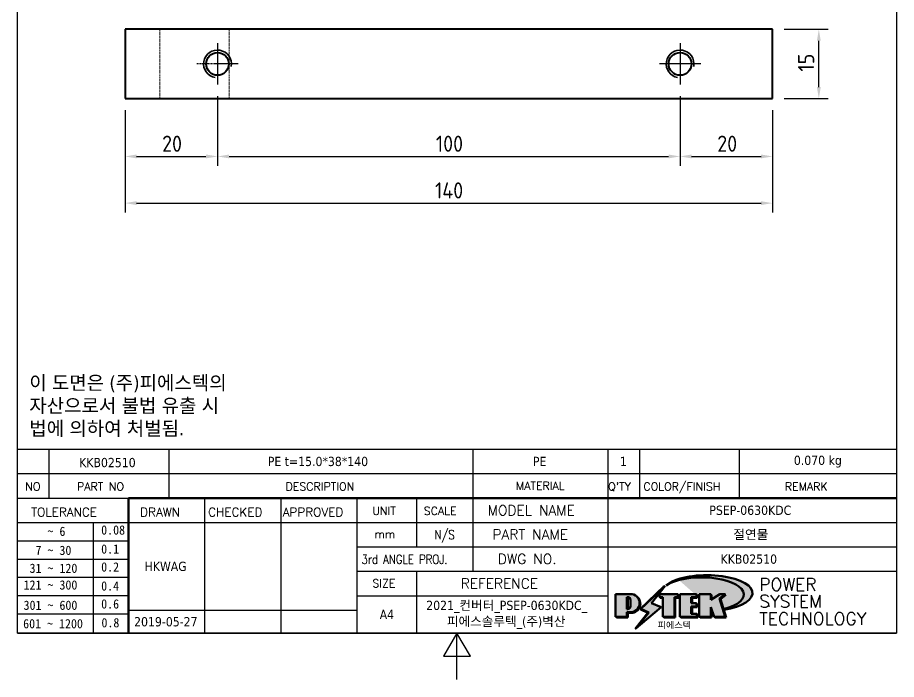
# Model space of a CAD drawing. Header units: millimetres. Extents: x 0 to 210, y 0 to 297.
# Drawn here: x 10 to 200, y 0 to 143.1 of the extents above; entities that cross this region are included whole.
import ezdxf
from ezdxf.enums import TextEntityAlignment as Align

# ---------------------------------------------------------------- set-up
doc = ezdxf.new("R2010")
doc.units = ezdxf.units.MM
doc.linetypes.add('CHAIN', pattern=[0.7087, 0.4724, -0.0591, 0.1181, -0.0591])
doc.linetypes.add('DASHED', pattern=[0.2067, 0.1654, -0.0413])
doc.layers.get('0').update_dxf_attribs({"color": 3, "lineweight": 25, "true_color": 0x00ff00})
for name, color, linetype, lineweight, true_color in [('가려진 것(ISO)', 2, 'DASHED', 18, 0xffff00), ('가시적인 것(ISO)', 3, 'Continuous', 40, 0x00ff00), ('가시적인 좁은 것(ISO)', 3, 'Continuous', 35, 0x00ff00), ('기호(ISO)', 5, 'Continuous', 25, 0x0000ff), ('제목(ISO)', 5, 'Continuous', 50, 0x0000ff), ('중심 표식(ISO)', 1, 'Continuous', 25, 0xff0000), ('치수(ISO)', 2, 'Continuous', 25, 0xffff00)]:
    doc.layers.add(name, color=color, linetype=linetype, lineweight=lineweight, true_color=true_color)
doc.layers.add('경계(ISO)', color=7, linetype='Continuous', lineweight=25)
doc.layers.add('해치(ISO)', color=7, linetype='Continuous', lineweight=18)
doc.styles.add('HAN_291', font='')
doc.styles.add('HAN_370', font='', dxfattribs={"width": 2})
doc.styles.add('RC_284', font='ROMANC.shx')
doc.styles.add('RC_287', font='ROMANC.shx')
doc.styles.add('RC_292', font='ROMANC.shx')
doc.styles.add('ROMANT_294', font='romant.shx')
doc.styles.add('문자 텍스트_PSTEK_POSCO', font='isocp.shx')
doc.styles.add('치수 텍스트_PSTEK_POSCO', font='isocp.shx')
doc.styles.add('텍스트 스타일198', font='tahoma.ttf')
doc.styles.add('텍스트 스타일333', font='ROMANC.shx', dxfattribs={"width": 0.800000011920929})
doc.styles.get('HAN_291').set_extended_font_data('GulimChe')
doc.styles.get('HAN_370').set_extended_font_data('GulimChe')
doc.dimstyles.new('치수_PSTEK_POSCO', dxfattribs={"dimtxt": 3.5, "dimasz": 2.5, "dimexe": 2, "dimexo": 2.5, "dimgap": 1, "dimtad": 1, "dimrnd": 1e-08, "dimdsep": 46, "dimtxsty": '치수 텍스트_PSTEK_POSCO', "dimcen": 0.09, "dimdle": 10, "dimclrd": 7, "dimclre": 7, "dimclrt": 2, "dimadec": 1, "dimazin": 2, "dimtfac": 1, "dimtmove": 0, "dimatfit": 3, "dimfxl": 1, "dimtolj": 1, "dimlwd": -1, "dimlwe": -1, "dimarcsym": 0})

# ---------------------------------------------------------------- blocks, each defined once
blk = doc.blocks.new('경계 Default Border')
at = {"layer": '경계(ISO)', "flags": 128}
for points in [[(10, 10), (10, 287.0000076293945), (200, 287.0000076293945), (200, 10), (10, 10)], [(105, 0), (105, 10), (102.1132469177246, 5), (107.8867530822754, 5), (105, 10)]]:
    blk.add_lwpolyline(points, dxfattribs=at)
blk = doc.blocks.new('제목 블록 PSTEK')
at = {"true_color": 0x848484}
for points in [[(317.2195697678507, 17.0593801673321), (322.0326348870767, 21.62682475217465), (322.2781991042243, 21.94392121864296), (317.0471853425802, 16.97985676345368), (318.7512090904202, 16.1899260703855), (316.0018030350395, 12.71868385740789), (316.3356552234328, 13.00206718743325), (318.9235935156908, 16.2694494742633)], [(321.9846681452406, 19.60711530335299), (321.4042753185749, 19.60711530335299), (321.4042753185749, 19.45905590879572), (321.9846681452406, 19.45905590879572)], [(324.6615819988275, 19.45905590879572), (325.4196460989604, 19.45905590879572), (325.4196460989604, 20.11051724484596), (325.2419748254881, 20.11051724484596), (325.2419748254881, 19.60711530335299), (324.4839107253602, 19.60711530335299), (324.4839107253602, 15.3430047401139), (322.1623394187076, 15.3430047401139), (322.1623394187076, 15.19494534555726), (324.6615819988275, 15.19494534555726)], [(328.2914414389548, 19.45905590879572), (329.4054050004294, 19.45905590879572), (329.4054050004294, 20.11051724484596), (329.2277337269622, 20.11051724484596), (329.2277337269622, 19.60711530335299), (328.1137701654877, 19.60711530335299), (328.1137701654877, 18.25543873810179), (328.2914414389548, 18.25543873810179)], [(332.5088862584528, 20.1105172448466), (332.3312149849806, 20.1105172448466), (332.3312149849806, 18.99741471888368), (332.5088862584528, 19.11081371413894)], [(335.6156307331414, 20.11051724484596), (335.2535118015555, 20.11051724484596), (334.2514536401189, 19.30614745124769), (335.4855464857051, 15.3430047401139), (333.1954852176545, 15.3430047401139), (333.2478643833523, 15.19494534555726), (335.6632177591723, 15.19494534555726), (334.4291249135862, 19.15808805669106)], [(328.2914414389548, 17.41554667867274), (329.4054050004294, 17.41554667867274), (329.4054050004294, 18.10737934354514), (329.2277337269622, 18.10737934354514), (329.2277337269622, 17.56360607323003), (328.1137701654877, 17.56360607323003), (328.1137701654877, 15.9944660761648), (328.2914414389548, 15.9944660761648)], [(332.5088862584528, 16.92964231796647), (332.3312149849806, 17.43186301645164), (332.3312149849806, 15.3430047401139), (330.0369607660135, 15.3430047401139), (330.0369607660135, 15.19494534555726), (332.5088862584528, 15.19494534555726)], [(329.5356972676428, 15.8464066816075), (329.3580259941756, 15.8464066816075), (329.3580259941756, 15.3430047401139), (325.8342124037171, 15.3430047401139), (325.8342124037171, 15.19494534555726), (329.5356972676428, 15.19494534555726)]]:
    blk.add_hatch(color=252, dxfattribs=at).paths.add_polyline_path(points)
at = {"true_color": 0x0000ff}
blk.add_hatch(color=5, dxfattribs=at).paths.add_polyline_path([(321.6183518841322, 17.4193704504104), (319.5281351041078, 18.24969419629727), (322.4505835294948, 22.02344462252142), (317.2195697678507, 17.0593801673321), (318.9235935156908, 16.2694494742633), (316.1741874603099, 12.79820726128571)])
at = {"true_color": 0xff0000}
h = blk.add_hatch(color=1, dxfattribs=at)
edge = h.paths.add_edge_path(flags=0)
edge.add_line((314.2242174273352, 19.60711530335299), (314.2242174273352, 17.00126995915134))
edge.add_line((314.2242174273352, 17.00126995915134), (314.3485873187598, 17.00126995915134))
edge.add_arc((314.3485873187598, 17.6527312952023), 0.6514613360509371, 270, 360)
edge.add_line((315.0000486548106, 17.6527312952023), (315.0000486548106, 18.95565396730211))
edge.add_arc((314.3485873187598, 18.95565396730212), 0.6514613360508712, 0, 90)
edge.add_line((314.3485873187598, 19.60711530335299), (314.2242174273352, 19.60711530335299))
edge = h.paths.add_edge_path()
edge.add_arc((314.9847713324306, 18.28938669179658), 1.969189947606664, 269.9999999999959, 450)
edge.add_line((314.9847713324306, 20.25857663940318), (311.7664314776902, 20.25857663940324))
edge.add_line((311.7664314776902, 20.25857663940324), (311.7664314776902, 15.3430047401139))
edge.add_line((311.7664314776902, 15.3430047401139), (314.2242174273352, 15.3430047401139))
edge.add_line((314.2242174273352, 15.3430047401139), (314.2242174273352, 16.32019674418991))
edge.add_line((314.2242174273352, 16.32019674418991), (314.9847713324307, 16.32019674418991))
at = {"true_color": 0x848484}
h = blk.add_hatch(color=252, dxfattribs=at)
edge = h.paths.add_edge_path()
edge.add_arc((314.9847713324309, 18.28938669179657), 1.969189947606666, 270, 406.8278729790604)
edge.add_arc((315.1624426058984, 18.1413272972396), 1.969189947606962, -90, 53.560984836317004, ccw=False)
edge.add_line((315.1624426058984, 16.17213734963263), (314.4018887008024, 16.17213734963263))
edge.add_line((314.4018887008024, 16.17213734963263), (314.4018887008024, 15.19494534555726))
edge.add_line((314.4018887008024, 15.19494534555726), (311.9441027511573, 15.19494534555726))
edge.add_line((311.9441027511573, 15.19494534555726), (311.9441027511573, 15.3430047401139))
edge.add_line((311.9441027511573, 15.3430047401139), (314.2242174273352, 15.3430047401139))
edge.add_line((314.2242174273352, 15.3430047401139), (314.2242174273352, 16.32019674418991))
edge.add_line((314.2242174273352, 16.32019674418991), (314.9847713324309, 16.32019674418991))
h = blk.add_hatch(color=252, dxfattribs=at)
edge = h.paths.add_edge_path()
edge.add_line((314.4018887008024, 19.45905590879572), (314.5262585922315, 19.45905590879572))
edge.add_arc((314.5262585922314, 18.80759457274939), 0.6514613360463194, 60.4189348879147, 90.00000000000318, ccw=False)
edge.add_arc((314.3485873187602, 18.95565396730057), 0.6514613360524251, 39.96992292766206, 90.00000000009999)
edge.add_line((314.3485873187591, 19.60711530335307), (314.2242174273352, 19.60711530335298))
edge.add_line((314.2242174273352, 19.60711530335299), (314.2242174273352, 17.00126995915134))
edge.add_line((314.2242174273352, 17.00126995915134), (314.3485873187591, 17.00126995915134))
edge.add_arc((314.3485873187568, 17.652731295233), 0.6514613360816299, 270.0000000002, 274.6930825552478)
edge.add_line((314.4018887008024, 17.0034541317032), (314.4018887008024, 19.45905590879572))
at = {"true_color": 0xff0000}
for points in [[(324.4839107253602, 19.60711530335299), (325.2419748254881, 19.60711530335299), (325.2419748254881, 20.25857663940324), (321.2266040451076, 20.25857663940324), (321.2266040451076, 19.60711530335299), (321.9846681452406, 19.60711530335299), (321.9846681452406, 15.3430047401139), (324.4839107253602, 15.3430047401139)], [(329.2277337269622, 20.25857663940324), (325.65654113025, 20.25857663940324), (325.65654113025, 15.3430047401139), (329.3580259941756, 15.3430047401139), (329.3580259941756, 15.9944660761648), (328.1137701654877, 15.9944660761648), (328.1137701654877, 17.56360607323003), (329.2277337269622, 17.56360607323003), (329.2277337269622, 18.25543873810179), (328.1137701654877, 18.25543873810179), (328.1137701654877, 19.60711530335299), (329.2277337269622, 19.60711530335299)], [(332.3312149849806, 20.25857663940324), (329.8592894925411, 20.25857663940324), (329.8592894925411, 15.3430047401139), (332.3312149849806, 15.3430047401139), (332.3312149849806, 17.4318630164523), (333.0701931098801, 15.3430047401139), (335.4855464857051, 15.3430047401139), (334.2514536401189, 19.30614745124769), (335.4379594596742, 20.25857663940324), (334.3071782107978, 20.25857663940324), (332.3312149849806, 18.99741471888304)]]:
    blk.add_hatch(color=1, dxfattribs=at).paths.add_polyline_path(points)
at = {"layer": '해치(ISO)', "true_color": 0x27d1fc}
h = blk.add_hatch(color=140, dxfattribs=at)
edge = h.paths.add_edge_path()
edge.add_ellipse((330.3660919371412, 20.15576403068321), major_axis=(9.100907360794343, 0), ratio=0.4069904968023172, start_angle=301.3098473703837, end_angle=507.7436900681698)
edge.add_ellipse((331.5340919371412, 20.4634168429492), major_axis=(-9.82350664112931, 0), ratio=0.3942600559756514, start_angle=111.51207141178469, end_angle=334.47025347086895, ccw=False)
edge.add_line((335.1363447531188, 16.8601935978785), (335.0955236905705, 16.99119398620872))
at = {"color": 180, "true_color": 0x3f00ff}
for p, q in [((182.475792979055, 11.79100474011392), (182.4757929790549, 51.56524660363496)), ((182.4757929790549, 51.56524660363496), (372.4757929537551, 51.56524660363496)), ((189.2651435055721, 51.56524660363496), (189.2651435055722, 41.00524660363494)), ((215.2152739891528, 41.00524660363494), (215.2152739891528, 51.56524660363496)), ((280.8758854511282, 51.56524660363496), (280.8758854511282, 41.00524660363494)), ((310.0881549537552, 51.56524660363496), (310.0881549537553, 41.00524660363494)), ((316.9044520275131, 51.56524660363496), (316.9044520275127, 41.00524660363494)), ((338.4566026226726, 51.56524660363496), (338.4566026226727, 41.00524660363494)), ((372.4757929537551, 51.56524660363496), (372.4757929537551, 11.79100474011389)), ((182.475792979055, 46.2852466036349), (372.4757929537551, 46.28524660363492)), ((182.475792979055, 41.00524660363493), (206.451475290024, 41.00524660363493)), ((222.9401812389276, 11.79100474011392), (222.9401812389276, 41.00524660363494)), ((239.4288871878316, 11.79100474011392), (239.4288871878316, 41.00524660363494)), ((255.9175931367356, 11.79100474011392), (255.9175931367356, 41.00524660363494)), ((268.6918866058747, 41.00524660363494), (268.6918866058747, 30.44524660363498)), ((280.8758854511282, 41.00524660363494), (280.8758854511282, 25.16524660363502)), ((310.088154953755, 41.00524660363494), (310.088154953755, 11.79100474011392)), ((182.475792979055, 35.72524660363497), (206.451475290024, 35.72524660363497)), ((198.8621818849491, 12.02524660363491), (198.8621818849491, 35.72524660363497)), ((206.451475290024, 35.72524660363497), (372.4757929537551, 35.72524660363497)), ((182.475792979055, 31.77524660363492), (206.451475290024, 31.77524660363492)), ((255.917593136736, 30.44524660363498), (372.4757929537552, 30.44524660363501)), ((182.475792979055, 27.82524660363487), (206.451475290024, 27.82524660363487)), ((255.9175931367359, 25.16524660363502), (372.4757929537552, 25.165246603635)), ((268.6918866058744, 25.16524660363502), (268.6918866058744, 11.79100474011392)), ((182.475792979055, 23.87524660363505), (206.451475290024, 23.87524660363505)), ((182.475792979055, 19.92524660363478), (206.451475290024, 19.92524660363478)), ((255.9175931367359, 19.88524660363481), (310.0881549537553, 19.88524660363481)), ((182.475792979055, 15.97524660363496), (206.451475290024, 15.97524660363496)), ((206.451475290024, 16.74100474011396), (255.9175931367359, 16.74100474011396)), ((182.475792979055, 11.79100474011392), (372.4757929537551, 11.79100474011389))]:
    blk.add_line(p, q, dxfattribs=at)
at = {"color": 7, "lineweight": 50}
for p, q in [((206.4514752900237, 11.79100474011392), (206.4514752900237, 41.00524660363494)), ((206.451475290024, 41.00524660363494), (372.4757929537551, 41.00524660363496))]:
    blk.add_line(p, q, dxfattribs=at)
at = {"color": 7}
for p, q in [((322.2781991042243, 21.94392121864296), (317.0471853425802, 16.97985676345368)), ((322.4505835294948, 22.02344462252142), (317.2195697678507, 17.0593801673321)), ((317.2195697678507, 17.0593801673321), (322.0326348870767, 21.62682475217465)), ((319.5281351041078, 18.24969419629727), (322.4505835294948, 22.02344462252142)), ((322.0326348870767, 21.62682475217465), (322.2781991042243, 21.94392121864296)), ((311.7664314776902, 20.25900474011391), (311.7664314776902, 15.34300474011391)), ((314.9847713324309, 20.25857663940324), (311.7664314776902, 20.25857663940324)), ((314.9847713324309, 20.25857663940324), (311.7664314776902, 20.25857663940324)), ((311.7664314776902, 20.25857663940324), (311.7664314776902, 15.3430047401139)), ((314.2242174273352, 17.00126995915134), (314.2242174273352, 19.60711530335299)), ((314.2242174273352, 19.60711530335299), (314.3485873187591, 19.60711530335299)), ((314.3485873187591, 19.60711530335299), (314.2242174273352, 19.60711530335299)), ((314.2242174273352, 19.60711530335299), (314.2242174273352, 17.00126995915134)), ((314.2242174273352, 17.00126995915134), (314.2242174273352, 19.60711530335299)), ((314.2242174273352, 19.60711530335299), (314.3485873187591, 19.60711530335299)), ((314.4018887008024, 19.45905590879572), (314.5262585922314, 19.45905590879572)), ((314.4018887008024, 17.0034541317032), (314.4018887008024, 19.45905590879572)), ((325.2419748254881, 20.25857663940324), (321.2266040451076, 20.25857663940324)), ((321.2266040451076, 20.25857663940324), (321.2266040451076, 19.60711530335299)), ((325.2419748254881, 20.25857663940324), (321.2266040451076, 20.25857663940324)), ((321.2266040451076, 20.25857663940324), (321.2266040451076, 19.60711530335299)), ((321.2266040451076, 19.60711530335299), (321.9846681452406, 19.60711530335299)), ((321.2266040451076, 19.60711530335299), (321.9846681452406, 19.60711530335299)), ((321.4042753185749, 19.60711530335299), (321.4042753185749, 19.45905590879572)), ((321.9846681452406, 19.60711530335299), (321.4042753185749, 19.60711530335299)), ((321.4042753185749, 19.45905590879572), (321.9846681452406, 19.45905590879572)), ((321.9846681452406, 19.60711530335299), (321.9846681452406, 15.3430047401139)), ((321.9846681452406, 19.45905590879572), (321.9846681452406, 19.60711530335299)), ((321.9846681452406, 19.60711530335299), (321.9846681452406, 15.3430047401139)), ((324.4839107253602, 19.60711530335299), (325.2419748254881, 19.60711530335299)), ((324.4839107253602, 15.3430047401139), (324.4839107253602, 19.60711530335299)), ((325.2419748254881, 19.60711530335299), (324.4839107253602, 19.60711530335299)), ((324.4839107253602, 19.60711530335299), (324.4839107253602, 15.3430047401139)), ((324.4839107253602, 19.60711530335299), (325.2419748254881, 19.60711530335299)), ((324.4839107253602, 15.3430047401139), (324.4839107253602, 19.60711530335299)), ((324.6615819988275, 19.45905590879572), (325.4196460989604, 19.45905590879572)), ((324.6615819988275, 15.19494534555726), (324.6615819988275, 19.45905590879572)), ((325.2419748254881, 19.60711530335299), (325.2419748254881, 20.25857663940324)), ((325.2419748254881, 19.60711530335299), (325.2419748254881, 20.25857663940324)), ((325.4196460989604, 20.11051724484596), (325.2419748254881, 20.11051724484596)), ((325.2419748254881, 20.11051724484596), (325.2419748254881, 19.60711530335299)), ((325.4196460989604, 19.45905590879572), (325.4196460989604, 20.11051724484596)), ((329.2277337269622, 20.25857663940324), (325.65654113025, 20.25857663940324)), ((325.65654113025, 20.25857663940324), (325.65654113025, 15.3430047401139)), ((325.65654113025, 20.25857663940324), (325.65654113025, 15.3430047401139)), ((329.2277337269622, 20.25857663940324), (325.65654113025, 20.25857663940324)), ((328.1137701654877, 18.25543873810179), (328.1137701654877, 19.60711530335299)), ((328.1137701654877, 19.60711530335299), (329.2277337269622, 19.60711530335299)), ((329.2277337269622, 19.60711530335299), (328.1137701654877, 19.60711530335299)), ((328.1137701654877, 19.60711530335299), (328.1137701654877, 18.25543873810179)), ((328.1137701654877, 18.25543873810179), (328.1137701654877, 19.60711530335299)), ((328.1137701654877, 19.60711530335299), (329.2277337269622, 19.60711530335299)), ((328.2914414389548, 18.25543873810179), (328.2914414389548, 19.45905590879572)), ((328.2914414389548, 19.45905590879572), (329.4054050004294, 19.45905590879572)), ((329.2277337269622, 19.60711530335299), (329.2277337269622, 20.25857663940324)), ((329.2277337269622, 19.60711530335299), (329.2277337269622, 20.25857663940324)), ((329.4054050004294, 20.11051724484596), (329.2277337269622, 20.11051724484596)), ((329.2277337269622, 20.11051724484596), (329.2277337269622, 19.60711530335299)), ((329.4054050004294, 19.45905590879572), (329.4054050004294, 20.11051724484596)), ((332.3312149849806, 20.25857663940324), (329.8592894925411, 20.25857663940324)), ((329.8592894925411, 20.25857663940324), (329.8592894925411, 15.3430047401139)), ((329.8592894925411, 20.25857663940324), (329.8592894925411, 15.3430047401139)), ((332.3312149849806, 20.25857663940324), (329.8592894925411, 20.25857663940324)), ((334.3071782107978, 20.25857663940324), (332.3312149849806, 18.99741471888304)), ((332.3312149849806, 18.99741471888304), (332.3312149849806, 20.25857663940324)), ((334.3071782107978, 20.25857663940324), (332.3312149849806, 18.99741471888304)), ((332.3312149849806, 18.99741471888304), (332.3312149849806, 20.25857663940324)), ((332.5088862584528, 20.1105172448466), (332.3312149849806, 20.1105172448466)), ((332.3312149849806, 20.1105172448466), (332.3312149849806, 18.99741471888368)), ((332.3312149849806, 18.99741471888368), (332.5088862584528, 19.11081371413894)), ((332.5088862584528, 19.11081371413894), (332.5088862584528, 20.1105172448466)), ((334.2514536401189, 19.30614745124769), (335.4379594596742, 20.25857663940324)), ((334.2514536401189, 19.30614745124769), (335.4379594596742, 20.25857663940324)), ((335.2535118015555, 20.11051724484596), (334.2514536401189, 19.30614745124769)), ((335.4855464857051, 15.3430047401139), (334.2514536401189, 19.30614745124769)), ((334.2514536401189, 19.30614745124769), (335.4855464857051, 15.3430047401139)), ((335.4855464857051, 15.3430047401139), (334.2514536401189, 19.30614745124769)), ((335.4379594596742, 20.25857663940324), (334.3071782107978, 20.25857663940324)), ((335.4379594596742, 20.25857663940324), (334.3071782107978, 20.25857663940324)), ((334.4291249135862, 19.15808805669104), (335.6156307331414, 20.11051724484596)), ((335.6632177591723, 15.19494534555726), (334.4291249135862, 19.15808805669104)), ((335.6156307331414, 20.11051724484596), (335.2535118015555, 20.11051724484596)), ((315.0000486548106, 18.95565396730275), (315.0000486548106, 17.65273129520161)), ((315.0000486548106, 18.95565396730275), (315.0000486548106, 17.65273129520161)), ((316.1741874603099, 12.79820726128571), (321.6183518841322, 17.4193704504104)), ((321.6183518841322, 17.4193704504104), (319.5281351041078, 18.24969419629727)), ((329.2277337269622, 18.25543873810179), (328.1137701654877, 18.25543873810179)), ((328.1137701654877, 18.25543873810179), (328.2914414389548, 18.25543873810179)), ((329.2277337269622, 18.25543873810179), (328.1137701654877, 18.25543873810179)), ((328.1137701654877, 17.56360607323003), (329.2277337269622, 17.56360607323003)), ((328.1137701654877, 15.9944660761648), (328.1137701654877, 17.56360607323003)), ((329.2277337269622, 17.56360607323003), (328.1137701654877, 17.56360607323003)), ((328.1137701654877, 17.56360607323003), (328.1137701654877, 15.9944660761648)), ((328.1137701654877, 17.56360607323003), (329.2277337269622, 17.56360607323003)), ((328.1137701654877, 15.9944660761648), (328.1137701654877, 17.56360607323003)), ((328.2914414389548, 15.9944660761648), (328.2914414389548, 17.41554667867274)), ((328.2914414389548, 17.41554667867274), (329.4054050004294, 17.41554667867274)), ((329.2277337269622, 17.56360607323003), (329.2277337269622, 18.25543873810179)), ((329.2277337269622, 17.56360607323003), (329.2277337269622, 18.25543873810179)), ((329.4054050004294, 18.10737934354514), (329.2277337269622, 18.10737934354514)), ((329.2277337269622, 18.10737934354514), (329.2277337269622, 17.56360607323003)), ((329.4054050004294, 17.41554667867274), (329.4054050004294, 18.10737934354514)), ((332.3312149849806, 17.4318630164523), (333.0701931098801, 15.3430047401139)), ((332.3312149849806, 15.3430047401139), (332.3312149849806, 17.4318630164523)), ((332.5088862584528, 16.92964231796647), (332.3312149849806, 17.43186301645164)), ((332.3312149849806, 17.43186301645164), (332.3312149849806, 15.3430047401139)), ((332.3312149849806, 17.4318630164523), (333.0701931098801, 15.3430047401139)), ((332.3312149849806, 15.3430047401139), (332.3312149849806, 17.4318630164523)), ((345.0447381189468, 17.50375595811051), (344.9867755289346, 17.689895936919)), ((311.7664314776902, 15.3430047401139), (314.2242174273352, 15.3430047401139)), ((311.7664314776902, 15.3430047401139), (314.2242174273352, 15.3430047401139)), ((314.2242174273352, 15.3430047401139), (311.9441027511573, 15.3430047401139)), ((311.9441027511573, 15.3430047401139), (311.9441027511573, 15.19494534555726)), ((314.3485873187591, 17.00126995915134), (314.2242174273352, 17.00126995915134)), ((314.2242174273352, 17.00126995915134), (314.3485873187591, 17.00126995915134)), ((314.3485873187591, 17.00126995915134), (314.2242174273352, 17.00126995915134)), ((314.2242174273352, 16.32019674418991), (314.9847713324309, 16.32019674418991)), ((314.2242174273352, 15.3430047401139), (314.2242174273352, 16.32019674418991)), ((314.9847713324309, 16.32019674418991), (314.2242174273352, 16.32019674418991)), ((314.2242174273352, 16.32019674418991), (314.2242174273352, 15.3430047401139)), ((314.2242174273352, 16.32019674418991), (314.9847713324309, 16.32019674418991)), ((314.2242174273352, 15.3430047401139), (314.2242174273352, 16.32019674418991)), ((314.4018887008024, 16.17213734963263), (315.162442605898, 16.17213734963263)), ((314.4018887008024, 15.19494534555726), (314.4018887008024, 16.17213734963263)), ((318.7512090904202, 16.1899260703855), (316.0018030350395, 12.71868385740789)), ((318.9235935156908, 16.2694494742633), (316.1741874603099, 12.79820726128571)), ((316.3356552234328, 13.00206718743325), (318.9235935156908, 16.2694494742633)), ((317.0471853425802, 16.97985676345368), (318.7512090904202, 16.1899260703855)), ((318.9235935156908, 16.2694494742633), (317.2195697678507, 17.0593801673321)), ((317.2195697678507, 17.0593801673321), (318.9235935156908, 16.2694494742633)), ((321.9846681452406, 15.3430047401139), (324.4839107253602, 15.3430047401139)), ((321.9846681452406, 15.3430047401139), (324.4839107253602, 15.3430047401139)), ((324.4839107253602, 15.3430047401139), (322.1623394187076, 15.3430047401139)), ((322.1623394187076, 15.3430047401139), (322.1623394187076, 15.19494534555726)), ((325.65654113025, 15.3430047401139), (329.3580259941756, 15.3430047401139)), ((325.65654113025, 15.3430047401139), (329.3580259941756, 15.3430047401139)), ((329.3580259941756, 15.3430047401139), (325.8342124037171, 15.3430047401139)), ((325.8342124037171, 15.3430047401139), (325.8342124037171, 15.19494534555726)), ((329.3580259941756, 15.9944660761648), (328.1137701654877, 15.9944660761648)), ((328.1137701654877, 15.9944660761648), (328.2914414389548, 15.9944660761648)), ((329.3580259941756, 15.9944660761648), (328.1137701654877, 15.9944660761648)), ((329.3580259941756, 15.3430047401139), (329.3580259941756, 15.9944660761648)), ((329.3580259941756, 15.3430047401139), (329.3580259941756, 15.9944660761648)), ((329.5356972676428, 15.8464066816075), (329.3580259941756, 15.8464066816075)), ((329.3580259941756, 15.8464066816075), (329.3580259941756, 15.3430047401139)), ((329.5356972676428, 15.19494534555726), (329.5356972676428, 15.8464066816075)), ((329.8592894925411, 15.3430047401139), (332.3312149849806, 15.3430047401139)), ((329.8592894925411, 15.3430047401139), (332.3312149849806, 15.3430047401139)), ((332.3312149849806, 15.3430047401139), (330.0369607660135, 15.3430047401139)), ((330.0369607660135, 15.3430047401139), (330.0369607660135, 15.19494534555726)), ((332.5088862584528, 15.19494534555726), (332.5088862584528, 16.92964231796647)), ((333.0701931098801, 15.3430047401139), (335.4855464857051, 15.3430047401139)), ((333.0701931098801, 15.3430047401139), (335.4855464857051, 15.3430047401139)), ((335.4855464857051, 15.3430047401139), (333.1954852176545, 15.3430047401139)), ((333.1954852176545, 15.3430047401139), (333.2478643833523, 15.19494534555726)), ((311.9441027511573, 15.19494534555726), (314.4018887008024, 15.19494534555726)), ((322.1623394187076, 15.19494534555726), (324.6615819988275, 15.19494534555726)), ((325.8342124037171, 15.19494534555726), (329.5356972676428, 15.19494534555726)), ((330.0369607660135, 15.19494534555726), (332.5088862584528, 15.19494534555726)), ((333.2478643833523, 15.19494534555726), (335.6632177591723, 15.19494534555726)), ((316.0018030350395, 12.71868385740789), (316.3356552234328, 13.00206718743325))]:
    blk.add_line(p, q, dxfattribs=at)
at = {"color": 5, "true_color": 0x0000ff}
for p, q in [((322.4505835294948, 22.02344462252142), (317.2195697678507, 17.0593801673321)), ((319.5281351041078, 18.24969419629727), (322.4505835294948, 22.02344462252142)), ((316.1741874603099, 12.79820726128571), (321.6183518841322, 17.4193704504104)), ((321.6183518841322, 17.4193704504104), (319.5281351041078, 18.24969419629727)), ((318.9235935156908, 16.2694494742633), (316.1741874603099, 12.79820726128571)), ((317.2195697678507, 17.0593801673321), (318.9235935156908, 16.2694494742633))]:
    blk.add_line(p, q, dxfattribs=at)
at = {"color": 1, "true_color": 0xff0000}
for p, q in [((314.9847713324309, 20.25857663940324), (311.7664314776902, 20.25857663940324)), ((311.7664314776902, 20.25857663940324), (311.7664314776902, 15.3430047401139)), ((314.2242174273352, 17.00126995915134), (314.2242174273352, 19.60711530335299)), ((314.2242174273352, 19.60711530335299), (314.3485873187591, 19.60711530335299)), ((325.2419748254881, 20.25857663940324), (321.2266040451076, 20.25857663940324)), ((321.2266040451076, 20.25857663940324), (321.2266040451076, 19.60711530335299)), ((321.2266040451076, 19.60711530335299), (321.9846681452406, 19.60711530335299)), ((321.9846681452406, 19.60711530335299), (321.9846681452406, 15.3430047401139)), ((324.4839107253602, 19.60711530335299), (325.2419748254881, 19.60711530335299)), ((324.4839107253602, 15.3430047401139), (324.4839107253602, 19.60711530335299)), ((325.2419748254881, 19.60711530335299), (325.2419748254881, 20.25857663940324)), ((329.2277337269622, 20.25857663940324), (325.65654113025, 20.25857663940324)), ((325.65654113025, 20.25857663940324), (325.65654113025, 15.3430047401139)), ((328.1137701654877, 18.25543873810179), (328.1137701654877, 19.60711530335299)), ((328.1137701654877, 19.60711530335299), (329.2277337269622, 19.60711530335299)), ((329.2277337269622, 19.60711530335299), (329.2277337269622, 20.25857663940324)), ((332.3312149849806, 20.25857663940324), (329.8592894925411, 20.25857663940324)), ((329.8592894925411, 20.25857663940324), (329.8592894925411, 15.3430047401139)), ((334.3071782107978, 20.25857663940324), (332.3312149849806, 18.99741471888304)), ((332.3312149849806, 18.99741471888304), (332.3312149849806, 20.25857663940324)), ((334.2514536401189, 19.30614745124769), (335.4379594596742, 20.25857663940324)), ((335.4855464857051, 15.3430047401139), (334.2514536401189, 19.30614745124769)), ((335.4379594596742, 20.25857663940324), (334.3071782107978, 20.25857663940324)), ((315.0000486548106, 18.95565396730275), (315.0000486548106, 17.65273129520161)), ((329.2277337269622, 18.25543873810179), (328.1137701654877, 18.25543873810179)), ((328.1137701654877, 17.56360607323003), (329.2277337269622, 17.56360607323003)), ((328.1137701654877, 15.9944660761648), (328.1137701654877, 17.56360607323003)), ((329.2277337269622, 17.56360607323003), (329.2277337269622, 18.25543873810179)), ((332.3312149849806, 17.4318630164523), (333.0701931098801, 15.3430047401139)), ((332.3312149849806, 15.3430047401139), (332.3312149849806, 17.4318630164523)), ((311.7664314776902, 15.3430047401139), (314.2242174273352, 15.3430047401139)), ((314.3485873187591, 17.00126995915134), (314.2242174273352, 17.00126995915134)), ((314.2242174273352, 16.32019674418991), (314.9847713324309, 16.32019674418991)), ((314.2242174273352, 15.3430047401139), (314.2242174273352, 16.32019674418991)), ((321.9846681452406, 15.3430047401139), (324.4839107253602, 15.3430047401139)), ((325.65654113025, 15.3430047401139), (329.3580259941756, 15.3430047401139)), ((329.3580259941756, 15.9944660761648), (328.1137701654877, 15.9944660761648)), ((329.3580259941756, 15.3430047401139), (329.3580259941756, 15.9944660761648)), ((329.8592894925411, 15.3430047401139), (332.3312149849806, 15.3430047401139)), ((333.0701931098801, 15.3430047401139), (335.4855464857051, 15.3430047401139))]:
    blk.add_line(p, q, dxfattribs=at)
at = {"color": 7}
for centre, radius, start, end in [((314.3485873187598, 18.95565396730211), 0.6514613360508712, 0, 90), ((314.3485873187602, 18.95565396730057), 0.6514613360524251, 39.96992292766117, 90), ((314.3485873187598, 18.95565396730212), 0.6514613360508712, 0, 90), ((314.5262585922314, 18.80759457274939), 0.6514613360463193, 60.41893488791137, 90), ((314.9847713324309, 18.28938669179658), 1.969189947606665, 270, 90), ((314.9847713324309, 18.28938669179658), 1.969189947606665, 270, 90), ((314.9847713324307, 18.2893866917965), 1.969189947606594, 270, 46.82787297909833), ((315.1624426058984, 18.1413272972396), 1.969189947606961, 270, 53.56098483636067), ((314.3485873187597, 17.65273129520228), 0.6514613360509381, 270, 0), ((314.3485873187598, 17.6527312952023), 0.6514613360509381, 270, 0), ((314.3485873187568, 17.652731295233), 0.6514613360816299, 270, 274.6930825552478)]:
    blk.add_arc(centre, radius, start, end, dxfattribs=at)
at = {"color": 1, "true_color": 0xff0000}
for centre, radius, start, end in [((314.3485873187598, 18.95565396730211), 0.6514613360508712, 0, 90), ((314.9847713324309, 18.28938669179657), 1.969189947606665, 270, 90), ((314.3485873187598, 17.6527312952023), 0.6514613360509381, 270, 0)]:
    blk.add_arc(centre, radius, start, end, dxfattribs=at)
at = {"layer": '제목(ISO)', "lineweight": 18}
blk.add_line((182.475792979055, 35.72500474011393), (182.475792979055, 11.79100474011392), dxfattribs=at)
at = {"layer": '제목(ISO)'}
for p, q in [((322.2781991042243, 21.94392121864296), (317.0471853425802, 16.97985676345368)), ((322.4505835294948, 22.02344462252142), (317.2195697678507, 17.0593801673321)), ((317.2195697678507, 17.0593801673321), (322.0326348870767, 21.62682475217465)), ((319.5281351041078, 18.24969419629727), (322.4505835294948, 22.02344462252142)), ((322.0326348870767, 21.62682475217465), (322.2781991042243, 21.94392121864296)), ((314.9847713324306, 20.25857663940324), (311.7664314776902, 20.25857663940324)), ((311.7664314776902, 20.25857663940324), (311.7664314776902, 15.3430047401139)), ((314.2242174273352, 17.00126995915134), (314.2242174273352, 19.60711530335299)), ((314.2242174273352, 19.60711530335299), (314.3485873187598, 19.60711530335299)), ((314.3485873187591, 19.60711530335299), (314.2242174273352, 19.60711530335299)), ((314.2242174273352, 19.60711530335299), (314.2242174273352, 17.00126995915134)), ((314.4018887008024, 19.45905590879572), (314.5262585922314, 19.45905590879572)), ((314.4018887008024, 17.0034541317032), (314.4018887008024, 19.45905590879572)), ((325.2419748254881, 20.25857663940324), (321.2266040451076, 20.25857663940324)), ((321.2266040451076, 20.25857663940324), (321.2266040451076, 19.60711530335299)), ((321.2266040451076, 19.60711530335299), (321.9846681452406, 19.60711530335299)), ((321.9846681452406, 19.60711530335299), (321.4042753185749, 19.60711530335299)), ((321.4042753185749, 19.60711530335299), (321.4042753185749, 19.45905590879572)), ((321.4042753185749, 19.45905590879572), (321.9846681452406, 19.45905590879572)), ((321.9846681452406, 19.60711530335299), (321.9846681452406, 15.3430047401139)), ((321.9846681452406, 19.45905590879572), (321.9846681452406, 19.60711530335299)), ((324.4839107253602, 19.60711530335299), (325.2419748254881, 19.60711530335299)), ((324.4839107253602, 15.3430047401139), (324.4839107253602, 19.60711530335299)), ((325.2419748254881, 19.60711530335299), (324.4839107253602, 19.60711530335299)), ((324.4839107253602, 19.60711530335299), (324.4839107253602, 15.3430047401139)), ((324.6615819988275, 19.45905590879572), (325.4196460989604, 19.45905590879572)), ((324.6615819988275, 15.19494534555726), (324.6615819988275, 19.45905590879572)), ((325.2419748254881, 19.60711530335299), (325.2419748254881, 20.25857663940324)), ((325.4196460989604, 20.11051724484596), (325.2419748254881, 20.11051724484596)), ((325.2419748254881, 20.11051724484596), (325.2419748254881, 19.60711530335299)), ((325.4196460989604, 19.45905590879572), (325.4196460989604, 20.11051724484596)), ((329.2277337269622, 20.25857663940324), (325.65654113025, 20.25857663940324)), ((325.65654113025, 20.25857663940324), (325.65654113025, 15.3430047401139)), ((328.1137701654877, 18.25543873810179), (328.1137701654877, 19.60711530335299)), ((328.1137701654877, 19.60711530335299), (329.2277337269622, 19.60711530335299)), ((329.2277337269622, 19.60711530335299), (328.1137701654877, 19.60711530335299)), ((328.1137701654877, 19.60711530335299), (328.1137701654877, 18.25543873810179)), ((328.2914414389548, 19.45905590879572), (329.4054050004294, 19.45905590879572)), ((328.2914414389548, 18.25543873810179), (328.2914414389548, 19.45905590879572)), ((329.2277337269622, 19.60711530335299), (329.2277337269622, 20.25857663940324)), ((329.4054050004294, 20.11051724484596), (329.2277337269622, 20.11051724484596)), ((329.2277337269622, 20.11051724484596), (329.2277337269622, 19.60711530335299)), ((329.4054050004294, 19.45905590879572), (329.4054050004294, 20.11051724484596)), ((332.3312149849806, 20.25857663940324), (329.8592894925411, 20.25857663940324)), ((329.8592894925411, 20.25857663940324), (329.8592894925411, 15.3430047401139)), ((334.3071782107978, 20.25857663940324), (332.3312149849806, 18.99741471888304)), ((332.3312149849806, 18.99741471888304), (332.3312149849806, 20.25857663940324)), ((332.5088862584528, 20.1105172448466), (332.3312149849806, 20.1105172448466)), ((332.3312149849806, 20.1105172448466), (332.3312149849806, 18.99741471888368)), ((332.3312149849806, 18.99741471888368), (332.5088862584528, 19.11081371413894)), ((332.5088862584528, 19.11081371413894), (332.5088862584528, 20.1105172448466)), ((334.2514536401189, 19.30614745124769), (335.4379594596742, 20.25857663940324)), ((335.2535118015555, 20.11051724484596), (334.2514536401189, 19.30614745124769)), ((335.4855464857051, 15.3430047401139), (334.2514536401189, 19.30614745124769)), ((334.2514536401189, 19.30614745124769), (335.4855464857051, 15.3430047401139)), ((335.4379594596742, 20.25857663940324), (334.3071782107978, 20.25857663940324)), ((334.4291249135862, 19.15808805669106), (335.6156307331414, 20.11051724484596)), ((335.6632177591723, 15.19494534555726), (334.4291249135862, 19.15808805669106)), ((335.6156307331414, 20.11051724484596), (335.2535118015555, 20.11051724484596)), ((315.0000486548106, 18.95565396730211), (315.0000486548106, 17.6527312952023)), ((316.1741874603099, 12.79820726128571), (321.6183518841322, 17.4193704504104)), ((321.6183518841322, 17.4193704504104), (319.5281351041078, 18.24969419629727)), ((329.2277337269622, 18.25543873810179), (328.1137701654877, 18.25543873810179)), ((328.1137701654877, 18.25543873810179), (328.2914414389548, 18.25543873810179)), ((328.1137701654877, 15.9944660761648), (328.1137701654877, 17.56360607323003)), ((328.1137701654877, 17.56360607323003), (329.2277337269622, 17.56360607323003)), ((329.2277337269622, 17.56360607323003), (328.1137701654877, 17.56360607323003)), ((328.1137701654877, 17.56360607323003), (328.1137701654877, 15.9944660761648)), ((328.2914414389548, 17.41554667867274), (329.4054050004294, 17.41554667867274)), ((328.2914414389548, 15.9944660761648), (328.2914414389548, 17.41554667867274)), ((329.2277337269622, 17.56360607323003), (329.2277337269622, 18.25543873810179)), ((329.4054050004294, 18.10737934354514), (329.2277337269622, 18.10737934354514)), ((329.2277337269622, 18.10737934354514), (329.2277337269622, 17.56360607323003)), ((329.4054050004294, 17.41554667867274), (329.4054050004294, 18.10737934354514)), ((332.3312149849806, 15.3430047401139), (332.3312149849806, 17.4318630164523)), ((332.3312149849806, 17.4318630164523), (333.0701931098801, 15.3430047401139)), ((332.5088862584528, 16.92964231796647), (332.3312149849806, 17.43186301645164)), ((332.3312149849806, 17.43186301645164), (332.3312149849806, 15.3430047401139)), ((311.7664314776902, 15.3430047401139), (314.2242174273352, 15.3430047401139)), ((314.2242174273352, 15.3430047401139), (311.9441027511573, 15.3430047401139)), ((311.9441027511573, 15.3430047401139), (311.9441027511573, 15.19494534555726)), ((314.3485873187598, 17.00126995915134), (314.2242174273352, 17.00126995915134)), ((314.2242174273352, 17.00126995915134), (314.3485873187591, 17.00126995915134)), ((314.2242174273352, 15.3430047401139), (314.2242174273352, 16.32019674418991)), ((314.2242174273352, 16.32019674418991), (314.9847713324307, 16.32019674418991)), ((314.9847713324309, 16.32019674418991), (314.2242174273352, 16.32019674418991)), ((314.2242174273352, 16.32019674418991), (314.2242174273352, 15.3430047401139)), ((314.4018887008024, 15.19494534555726), (314.4018887008024, 16.17213734963263)), ((314.4018887008024, 16.17213734963263), (315.1624426058984, 16.17213734963263)), ((318.7512090904202, 16.1899260703855), (316.0018030350395, 12.71868385740789)), ((318.9235935156908, 16.2694494742633), (316.1741874603099, 12.79820726128571)), ((316.3356552234328, 13.00206718743325), (318.9235935156908, 16.2694494742633)), ((317.0471853425802, 16.97985676345368), (318.7512090904202, 16.1899260703855)), ((317.2195697678507, 17.0593801673321), (318.9235935156908, 16.2694494742633)), ((318.9235935156908, 16.2694494742633), (317.2195697678507, 17.0593801673321)), ((321.9846681452406, 15.3430047401139), (324.4839107253602, 15.3430047401139)), ((324.4839107253602, 15.3430047401139), (322.1623394187076, 15.3430047401139)), ((322.1623394187076, 15.3430047401139), (322.1623394187076, 15.19494534555726)), ((325.65654113025, 15.3430047401139), (329.3580259941756, 15.3430047401139)), ((329.3580259941756, 15.3430047401139), (325.8342124037171, 15.3430047401139)), ((325.8342124037171, 15.3430047401139), (325.8342124037171, 15.19494534555726)), ((329.3580259941756, 15.9944660761648), (328.1137701654877, 15.9944660761648)), ((328.1137701654877, 15.9944660761648), (328.2914414389548, 15.9944660761648)), ((329.3580259941756, 15.3430047401139), (329.3580259941756, 15.9944660761648)), ((329.5356972676428, 15.8464066816075), (329.3580259941756, 15.8464066816075)), ((329.3580259941756, 15.8464066816075), (329.3580259941756, 15.3430047401139)), ((329.5356972676428, 15.19494534555726), (329.5356972676428, 15.8464066816075)), ((329.8592894925411, 15.3430047401139), (332.3312149849806, 15.3430047401139)), ((332.3312149849806, 15.3430047401139), (330.0369607660135, 15.3430047401139)), ((330.0369607660135, 15.3430047401139), (330.0369607660135, 15.19494534555726)), ((332.5088862584528, 15.19494534555726), (332.5088862584528, 16.92964231796647)), ((333.0701931098801, 15.3430047401139), (335.4855464857051, 15.3430047401139)), ((335.4855464857051, 15.3430047401139), (333.1954852176545, 15.3430047401139)), ((333.1954852176545, 15.3430047401139), (333.2478643833523, 15.19494534555726)), ((311.9441027511573, 15.19494534555726), (314.4018887008024, 15.19494534555726)), ((322.1623394187076, 15.19494534555726), (324.6615819988275, 15.19494534555726)), ((325.8342124037171, 15.19494534555726), (329.5356972676428, 15.19494534555726)), ((330.0369607660135, 15.19494534555726), (332.5088862584528, 15.19494534555726)), ((333.2478643833523, 15.19494534555726), (335.6632177591723, 15.19494534555726)), ((316.0018030350395, 12.71868385740789), (316.3356552234328, 13.00206718743325))]:
    blk.add_line(p, q, dxfattribs=at)
at = {"layer": '제목(ISO)', "color": 4, "true_color": 0x00ffff}
blk.add_line((335.1363447531188, 16.8601935978785), (335.0955236905705, 16.99119398620872), dxfattribs=at)
at = {"layer": '제목(ISO)'}
for centre, radius, start, end in [((314.3485873187598, 18.95565396730212), 0.6514613360508712, 0, 90), ((314.3485873187602, 18.95565396730057), 0.6514613360524251, 39.96992292766117, 90), ((314.5262585922314, 18.80759457274939), 0.6514613360463193, 60.41893488791137, 90), ((314.9847713324306, 18.28938669179658), 1.969189947606664, 46.82787297909431, 90), ((314.9847713324307, 18.2893866917965), 1.969189947606594, 270, 46.82787297909833), ((314.9847713324309, 18.28938669179657), 1.969189947606666, 270, 46.8278729790603), ((315.1624426058984, 18.1413272972396), 1.969189947606962, 270, 53.56098483631701), ((314.3485873187598, 17.6527312952023), 0.6514613360509371, 270, 0), ((314.3485873187568, 17.652731295233), 0.6514613360816299, 270, 274.6930825552478)]:
    blk.add_arc(centre, radius, start, end, dxfattribs=at)
at = {"layer": '제목(ISO)', "color": 4, "true_color": 0x00ffff}
for centre, major_axis, ratio, start_param, end_param in [((331.5340919371412, 20.4634168429492), (9.82350664112931, 0), 0.3942600559756514, 5.087845455444478, 8.97919982663645), ((330.3660919371412, 20.15576403068321), (9.100907360794343, 0), 0.4069904968023172, 5.258848905294775, 8.861799147915196)]:
    blk.add_ellipse(centre, major_axis=major_axis, ratio=ratio, start_param=start_param, end_param=end_param, dxfattribs=at)
at = {"color": 2, "true_color": 0xffff00}
for s, height, style, p in [('NO', 1.742399930953979, 'RC_284', (184.135398793432, 42.62317362549192)), ('PART NO', 1.742399930953979, 'RC_284', (195.3359407378685, 42.62317362549192)), ('DESCRIPTION', 1.742399930953979, 'RC_284', (240.4025565652523, 42.62317362549192)), ("Q'TY", 1.742399930953979, 'RC_284', (310.1440786515383, 42.62317362549192)), ('COLOR/FINISH', 1.742399930953979, 'RC_284', (317.7725341324144, 42.62317362549192)), ('REMARK', 1.742399930953979, 'RC_284', (348.346649953877, 42.62317362549192)), (' TOLERANCE', 1.899999976158142, 'RC_287', (184.0872874387979, 37.00893196870329)), ('DRAWN', 1.899999976158142, 'RC_287', (208.9766620976279, 37.00893196870329)), ('CHECKED', 1.899999976158142, 'RC_287', (223.6856844514997, 37.00893196870329)), ('APPROVED', 1.899999976158142, 'RC_287', (239.7795453577791, 37.00893196870329)), ('UNIT', 1.742399930953979, 'RC_284', (259.1652673287452, 37.34317362549218)), ('SCALE', 1.742399930953979, 'RC_284', (270.2934779252897, 37.34317362549218)), ('MODEL NAME', 2.178000062704086, 'RC_292', (284.096330289083, 37.25462520371384)), ('    ~ 6', 2.000000029802322, 'HAN_291', (183.7721304966814, 32.8176515608431)), ('0.08', 2.000000029802322, 'HAN_291', (200.5467345600617, 33.09873600004101)), ('PART NAME', 2.178000062704086, 'RC_292', (285.1416959765849, 32.03045329421792)), ('mm', 1.742399930953979, 'RC_284', (259.6505418159997, 32.3543089683787)), ('  7 ~ 30', 2.000000029802322, 'HAN_291', (183.7721304966814, 28.70538114822415)), ('0.1', 2.000000029802322, 'HAN_291', (200.5467345600617, 28.98646558742206)), (' DWG NO.', 2.178000062704086, 'RC_292', (284.8124284083233, 26.75045329421772)), (' 31 ~ 120', 2.000000029802322, 'HAN_291', (183.7721304966814, 24.82628181916237)), ('0.2', 2.000000029802322, 'HAN_291', (200.5467345600617, 25.10736625836028)), ('121 ~ 300', 2.000000029802322, 'HAN_291', (183.7721304966814, 21.21401206133254)), ('0.4', 2.000000029802322, 'HAN_291', (200.5467345600617, 20.99509650053045)), ('SIZE', 1.742399930953979, 'RC_284', (259.1652673287452, 21.69497768947366)), ('REFERENCE', 2.178000062704086, 'RC_292', (278.2741065029841, 21.43214925458022)), ('0.6', 2.000000029802322, 'HAN_291', (200.5467345600617, 17.11599717146868)), ('301 ~ 600', 2.000000029802322, 'HAN_291', (183.7721304966814, 16.83491273227077)), ('601 ~ 1200', 2.000000029802322, 'HAN_291', (183.6802025156883, 12.84759660881125)), ('0.8', 2.000000029802322, 'HAN_291', (200.6097246063884, 13.05732192299702))]:
    blk.add_text(s, height=height, dxfattribs=dict(at, style=style)).set_placement(p)
at = {"color": 2, "true_color": 0xffff00, "style": 'RC_284'}
blk.add_text('MATERIAL', height=1.742399930953979, dxfattribs=at).set_placement((295.4820202024417, 43.64524660363492), align=Align.MIDDLE_CENTER)
at = {"color": 7, "style": '텍스트 스타일333', "width": 0.7999999523162842}
blk.add_text('N/S', height=2.000000029802322, dxfattribs=at).set_placement((274.7838860285014, 33.08524660363496), align=Align.MIDDLE_CENTER)
at = {"color": 2, "true_color": 0xffff00, "style": '텍스트 스타일333', "width": 0.7999999523162842}
blk.add_text('3rd ANGLE PROJ.', height=2.000000029802322, dxfattribs=at).set_placement((256.8430306642954, 26.76148381654429))
at = {"color": 7, "style": 'ROMANT_294'}
for s, p in [('POWER', (342.82727231297, 20.97115304607566)), ('SYSTEM', (342.82727231297, 17.3284636719184)), ('TECHNOLOGY', (342.82727231297, 13.57194088644453))]:
    blk.add_text(s, height=2.700000107288361, dxfattribs=at).set_placement(p)
at = {"color": 7, "insert": (320.8519732224835, 14.21236326823155), "char_height": 1.400000005960464, "attachment_point": 1, "line_spacing_factor": 0.3319999873638153, "style": 'HAN_370'}
blk.add_mtext('\\fHY견고딕|b0|i0;\\H1.4000;피에스텍', dxfattribs=at)
at = {"layer": '제목(ISO)', "color": 7, "style": '텍스트 스타일198'}
for tag, p in [('부품_번호_001', (195.7903726437438, 47.68004260673702)), ('설명_001', (236.5682247366994, 47.92245856837096)), ('재질_001', (293.8957206591674, 47.92524658873383)), ("3._Q'TY_001", (312.7051684940307, 47.92188863680521)), ('질량\\P3;_001', (350.3046145979153, 48.1643332325385)), ('1._MODEL_NAME_001', (332.0304049806628, 37.36524659519486)), ('제목_001', (337.2223155862142, 32.12933155161866)), ('부품_번호_001', (334.4496128969756, 26.8052465951949)), ('설계자_001', (209.9396160013646, 25.23446884679021)), ('프로젝트_001', (270.8239879192178, 16.80146148811527)), ('작성_날짜_001', (207.6662781715662, 13.26600473167383)), ('시트_크기_001', (260.7634369704525, 14.8381256569732)), ('프로젝트_002', (275.3038355664001, 13.33763551279912))]:
    blk.add_attdef(tag, p, '', height=2.000000029802322, dxfattribs=at)
for tag, p in [('4._COLOR', (327.6805273250926, 48.92524660363493)), ('점검자', (231.1845342133799, 26.23312567187446)), ('엔지니어링_승인자', (247.673240162284, 26.23312567187446)), ('점검_날짜', (231.1845342133799, 14.26600474011394)), ('엔지니어링_승인_날짜', (247.6732401622839, 14.26600474011394))]:
    blk.add_attdef(tag, text='', height=2.000000029802322, dxfattribs=at).set_placement(p, align=Align.MIDDLE_CENTER)
blk = doc.blocks.new('*D26')
at = {"layer": 'Defpoints', "color": 0, "transparency": 16777216}
for p in [(53.22602348446091, 128.607904700348), (33.22602348446095, 125.566404700348), (53.22602348446091, 113.066404700348)]:
    blk.add_point(p, dxfattribs=at)
at = {"layer": '치수(ISO)', "color": 7, "transparency": 16777216}
for p, q in [((53.22602348446091, 126.107904700348), (53.22602348446091, 111.066404700348)), ((33.22602348446095, 123.066404700348), (33.22602348446095, 111.066404700348)), ((35.72602348446095, 113.066404700348), (50.72602348446091, 113.066404700348))]:
    blk.add_line(p, q, dxfattribs=at)
for points in [[(35.72602348446095, 113.4830713670147), (35.72602348446095, 112.6497380336813), (33.22602348446095, 113.066404700348)], [(50.72602348446091, 113.4830713670147), (50.72602348446091, 112.6497380336813), (53.22602348446091, 113.066404700348)]]:
    blk.add_solid(points, dxfattribs=at)
at = {"layer": '치수(ISO)', "color": 2, "transparency": 16777216, "insert": (41.24520655532707, 115.816749188537), "char_height": 3.5, "attachment_point": 4, "style": '치수 텍스트_PSTEK_POSCO'}
blk.add_mtext('\\A1;20', dxfattribs=at)
blk = doc.blocks.new('*D27')
at = {"layer": 'Defpoints', "color": 0, "transparency": 16777216}
for p in [(53.22602348446091, 128.607904700348), (153.2260234844609, 128.607904700348), (153.2260234844609, 113.066404700348)]:
    blk.add_point(p, dxfattribs=at)
at = {"layer": '치수(ISO)', "color": 7, "transparency": 16777216}
for p, q in [((53.22602348446091, 126.107904700348), (53.22602348446091, 111.066404700348)), ((153.2260234844609, 126.107904700348), (153.2260234844609, 111.066404700348)), ((55.72602348446091, 113.066404700348), (150.7260234844609, 113.066404700348))]:
    blk.add_line(p, q, dxfattribs=at)
for points in [[(55.72602348446091, 113.4830713670147), (55.72602348446091, 112.6497380336813), (53.22602348446091, 113.066404700348)], [(150.7260234844609, 113.4830713670147), (150.7260234844609, 112.6497380336813), (153.2260234844609, 113.066404700348)]]:
    blk.add_solid(points, dxfattribs=at)
at = {"layer": '치수(ISO)', "color": 2, "transparency": 16777216, "insert": (100.434645531705, 115.816404700348), "char_height": 3.5, "attachment_point": 4, "style": '치수 텍스트_PSTEK_POSCO'}
blk.add_mtext('\\A1;100', dxfattribs=at)
blk = doc.blocks.new('*D28')
at = {"layer": 'Defpoints', "color": 0, "transparency": 16777216}
for p in [(153.2260234844609, 128.607904700348), (173.226023484461, 125.566404700348), (173.226023484461, 113.066404700348)]:
    blk.add_point(p, dxfattribs=at)
at = {"layer": '치수(ISO)', "color": 7, "transparency": 16777216}
for p, q in [((153.2260234844609, 126.107904700348), (153.2260234844609, 111.066404700348)), ((173.226023484461, 123.066404700348), (173.226023484461, 111.066404700348)), ((155.7260234844609, 113.066404700348), (170.726023484461, 113.066404700348))]:
    blk.add_line(p, q, dxfattribs=at)
for points in [[(155.7260234844609, 113.4830713670147), (155.7260234844609, 112.6497380336813), (153.2260234844609, 113.066404700348)], [(170.726023484461, 113.4830713670147), (170.726023484461, 112.6497380336813), (173.226023484461, 113.066404700348)]]:
    blk.add_solid(points, dxfattribs=at)
at = {"layer": '치수(ISO)', "color": 2, "transparency": 16777216, "insert": (161.2652065553271, 115.816749188537), "char_height": 3.5, "attachment_point": 4, "style": '치수 텍스트_PSTEK_POSCO'}
blk.add_mtext('\\A1;20', dxfattribs=at)
blk = doc.blocks.new('*D30')
at = {"layer": 'Defpoints', "color": 0, "transparency": 16777216}
for p in [(33.22602348446095, 125.566404700348), (173.226023484461, 125.566404700348), (173.226023484461, 102.9729683301656)]:
    blk.add_point(p, dxfattribs=at)
at = {"layer": '치수(ISO)', "color": 7, "transparency": 16777216}
for p, q in [((33.22602348446095, 123.066404700348), (33.22602348446095, 100.9729683301656)), ((173.226023484461, 123.066404700348), (173.226023484461, 100.9729683301656)), ((35.72602348446095, 102.9729683301656), (170.726023484461, 102.9729683301656))]:
    blk.add_line(p, q, dxfattribs=at)
for points in [[(35.72602348446095, 103.3896349968322), (35.72602348446095, 102.5563016634989), (33.22602348446095, 102.9729683301656)], [(170.726023484461, 103.3896349968322), (170.726023484461, 102.5563016634989), (173.226023484461, 102.9729683301656)]]:
    blk.add_solid(points, dxfattribs=at)
at = {"layer": '치수(ISO)', "color": 2, "transparency": 16777216, "insert": (100.2496455317051, 105.7229683301656), "char_height": 3.5, "attachment_point": 4, "style": '치수 텍스트_PSTEK_POSCO'}
blk.add_mtext('\\A1;140', dxfattribs=at)
blk = doc.blocks.new('*D31')
at = {"layer": 'Defpoints', "color": 0, "transparency": 16777216}
for p in [(173.226023484461, 140.566404700348), (183.226023484461, 140.566404700348), (173.226023484461, 125.566404700348)]:
    blk.add_point(p, dxfattribs=at)
at = {"layer": '치수(ISO)', "color": 7, "transparency": 16777216}
for p, q in [((175.726023484461, 140.566404700348), (185.226023484461, 140.566404700348)), ((183.226023484461, 128.066404700348), (183.226023484461, 138.066404700348)), ((175.726023484461, 125.566404700348), (185.226023484461, 125.566404700348))]:
    blk.add_line(p, q, dxfattribs=at)
for points in [[(182.8093568177943, 138.066404700348), (183.6426901511277, 138.066404700348), (183.226023484461, 140.566404700348)], [(182.8093568177943, 128.066404700348), (183.6426901511277, 128.066404700348), (183.226023484461, 125.566404700348)]]:
    blk.add_solid(points, dxfattribs=at)
at = {"layer": '치수(ISO)', "color": 2, "transparency": 16777216, "insert": (180.476023484461, 131.4189173269327), "char_height": 3.5, "attachment_point": 4, "rotation": 90, "style": '치수 텍스트_PSTEK_POSCO'}
blk.add_mtext('\\A1;15', dxfattribs=at)

msp = doc.modelspace()

# ---------------------------------------------------------------- linework, layer by layer
at = {"layer": '가려진 것(ISO)'}
for p, q in [((40.72602348446095, 140.566404700348), (40.72602348446095, 125.566404700348)), ((55.72602348446095, 140.566404700348), (55.72602348446095, 125.566404700348))]:
    msp.add_line(p, q, dxfattribs=at)
at = {"layer": '가시적인 것(ISO)'}
for p, q in [((173.226023484461, 140.566404700348), (33.22602348446095, 140.566404700348)), ((33.22602348446095, 140.566404700348), (33.22602348446094, 125.566404700348)), ((173.226023484461, 125.566404700348), (173.226023484461, 140.566404700348)), ((33.22602348446094, 125.566404700348), (173.2260234844609, 125.566404700348))]:
    msp.add_line(p, q, dxfattribs=at)
for centre in [(53.22602348446091, 133.066404700348), (153.2260234844609, 133.066404700348)]:
    msp.add_circle(centre, 2.4585, dxfattribs=at)
at = {"layer": '가시적인 좁은 것(ISO)'}
for centre, start in [((53.2260234844609, 133.066404700348), 350.0000000000022), ((153.2260234844609, 133.066404700348), 350.000000000002)]:
    msp.add_arc(centre, 2.999999999999992, start, 259.9999999999511, dxfattribs=at)
at = {"layer": '중심 표식(ISO)', "linetype": 'CHAIN'}
for p, q in [((53.22602348446091, 137.524904700348), (53.22602348446091, 128.607904700348)), ((153.2260234844609, 137.524904700348), (153.2260234844609, 128.607904700348)), ((57.68452348446091, 133.066404700348), (48.76752348446091, 133.066404700348)), ((157.6845234844609, 133.066404700348), (148.7675234844609, 133.066404700348))]:
    msp.add_line(p, q, dxfattribs=at)

# ---------------------------------------------------------------- block references
msp.add_blockref('경계 Default Border', (0, 0))
ref = msp.add_blockref('제목 블록 PSTEK', (-172.4757929537552, -1.791004740113895))
ref.add_attrib('설계자_001', 'HKWAG', (37.4638230476094, 23.44346410667632), dxfattribs={"layer": '제목(ISO)', "color": 7, "height": 2.000000029802322, "style": '텍스트 스타일198'})
ref.add_attrib('프로젝트_001', '2021_컨버터_PSEP-0630KDC_', (98.34819496546268, 15.01045674800138), dxfattribs={"layer": '제목(ISO)', "color": 7, "height": 2.000000029802322, "style": '텍스트 스타일198'})
ref.add_attrib('시트_크기_001', 'A4', (88.28764401669724, 13.04712091685931), dxfattribs={"layer": '제목(ISO)', "color": 7, "height": 2.000000029802322, "style": '텍스트 스타일198'})
ref.add_attrib("3._Q'TY_001", '1', (140.2293755402755, 46.13088389669131), dxfattribs={"layer": '제목(ISO)', "color": 7, "height": 2.000000029802322, "style": '텍스트 스타일198'})
ref.add_attrib('작성_날짜_001', '2019-05-27', (35.19048521781103, 11.47499999155994), dxfattribs={"layer": '제목(ISO)', "color": 7, "height": 2.000000029802322, "style": '텍스트 스타일198'})
ref.add_attrib('재질_001', 'PE', (121.4199277054122, 46.13424184861994), dxfattribs={"layer": '제목(ISO)', "color": 7, "height": 2.000000029802322, "style": '텍스트 스타일198'})
ref.add_attrib('부품_번호_001', 'KKB02510', (161.9738199432204, 25.014241855081), dxfattribs={"layer": '제목(ISO)', "color": 7, "height": 2.000000029802322, "style": '텍스트 스타일198'})
ref.add_attrib('1._MODEL_NAME_001', 'PSEP-0630KDC', (159.5546120269076, 35.57424185508097), dxfattribs={"layer": '제목(ISO)', "color": 7, "height": 2.000000029802322, "style": '텍스트 스타일198'})
ref.add_attrib('질량\\P3;_001', '0.070 kg', (177.8288216441601, 46.3733284924246), dxfattribs={"layer": '제목(ISO)', "color": 7, "height": 2.000000029802322, "style": '텍스트 스타일198'})
ref.add_attrib('설명_001', 'PE t=15.0*38*140', (64.09243178294419, 46.13145382825707), dxfattribs={"layer": '제목(ISO)', "color": 7, "height": 2.000000029802322, "style": '텍스트 스타일198'})
ref.add_attrib('부품_번호_001', 'KKB02510', (23.31457968998857, 45.88903786662313), dxfattribs={"layer": '제목(ISO)', "color": 7, "height": 2.000000029802322, "style": '텍스트 스타일198'})
ref.add_attrib('제목_001', '절연물', (164.7465226324591, 30.33832681150476), dxfattribs={"layer": '제목(ISO)', "color": 7, "height": 2.000000029802322, "style": '텍스트 스타일198'})
ref.add_attrib('프로젝트_002', '피에스솔루텍_(주)벽산', (102.8280426126449, 11.54663077268522), dxfattribs={"layer": '제목(ISO)', "color": 7, "height": 2.000000029802322, "style": '텍스트 스타일198'})

# ---------------------------------------------------------------- texts
at = {"layer": '기호(ISO)', "color": 7, "insert": (12.5345017592702, 59.03223318725009), "char_height": 3.00000011920929, "width": 60.84077827472761, "attachment_point": 4, "line_spacing_factor": 0.9878842234611511, "style": '문자 텍스트_PSTEK_POSCO'}
msp.add_mtext('{\\fTahoma|b0|i0;\\H3.0000;이 도면은 (주)피에스텍의\\P자산으로서 불법 유출 시 \\P법에 의하여 처벌됨.}', dxfattribs=at)

# ---------------------------------------------------------------- dimensions: what is measured, and where the dimension line sits
at = {"layer": '치수(ISO)', "color": 7}
for base, p1, p2, angle, picture, middle in [((183.226023484461, 140.566404700348), (173.226023484461, 125.566404700348), (173.226023484461, 140.566404700348), 90, '*D31', (183.226023484461, 133.066404700348)), ((53.22602348446091, 113.066404700348), (33.22602348446095, 125.566404700348), (53.22602348446091, 128.607904700348), 180, '*D26', (43.21602348446093, 113.066404700348)), ((153.2260234844609, 113.066404700348), (53.22602348446091, 128.607904700348), (153.2260234844609, 128.607904700348), 180, '*D27', (103.2360234844609, 113.066404700348)), ((173.226023484461, 113.066404700348), (153.2260234844609, 128.607904700348), (173.226023484461, 125.566404700348), 180, '*D28', (163.2360234844609, 113.066404700348)), ((173.226023484461, 102.9729683301656), (33.22602348446095, 125.566404700348), (173.226023484461, 125.566404700348), 180, '*D30', (103.226023484461, 102.9729683301656))]:
    dim = msp.add_linear_dim(base=base, p1=p1, p2=p2, angle=angle, dimstyle='치수_PSTEK_POSCO', override={"dimdec": 2, "dimtp": 0, "dimtm": -0, "dimtdec": 2, "dimtofl": 0, "dimatfit": 1}, dxfattribs=at)
    dim.commit()
    dim.dimension.update_dxf_attribs({"geometry": picture, "text_midpoint": middle, "dimtype": 160})

doc.saveas('drawing.dxf')
